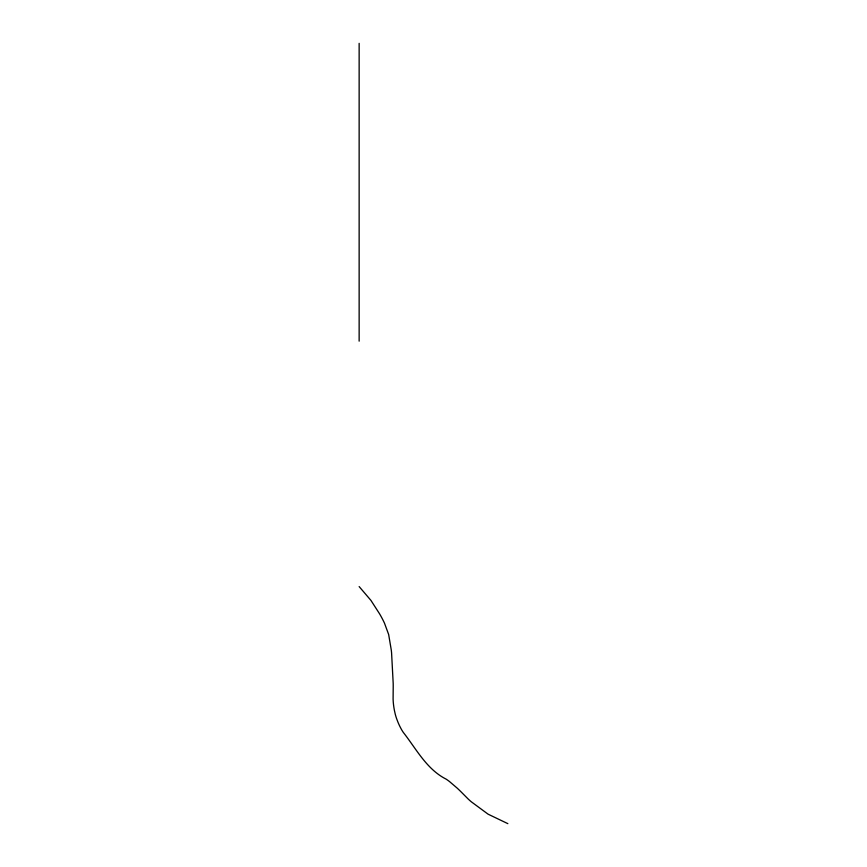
<?xml version="1.0" encoding="UTF-8"?>
<svg xmlns="http://www.w3.org/2000/svg" width="867" height="867" viewBox="0 0 867 867"><rect width="100%" height="100%" fill="white"/><g stroke="black" fill="none" stroke-linecap="round" stroke-linejoin="round"><path stroke-width="1.3" d="M507.856 823.65L488.088 814.178L471.312 801.802A65.87 65.87 0 0 1 468.028 798.865L461.558 792.351A164.936 164.936 0 0 0 457.223 788.157L449.431 781.492A66.228 66.228 0 0 0 446.137 779.14C426.586 769.246 416.323 748.969 403.274 732.366A43.133 43.133 0 0 1 401.367 729.288L399.925 726.535A75.808 75.808 0 0 1 397.953 722.168L396.62 718.689A55.271 55.271 0 0 1 395.244 714.126L394.463 710.658A79.829 79.829 0 0 1 393.835 707.028A68.688 68.688 0 0 1 393.098 699.04L393.206 687.358A131.47 131.47 0 0 0 393.185 683.294L391.581 652.959A60.896 60.896 0 0 0 391.266 649.979L388.654 634.503L384.482 623.167A104.593 104.593 0 0 0 379.508 613.717L370.924 600.387L359.144 586.58M359.144 43.35L359.144 341.154"/></g></svg>
